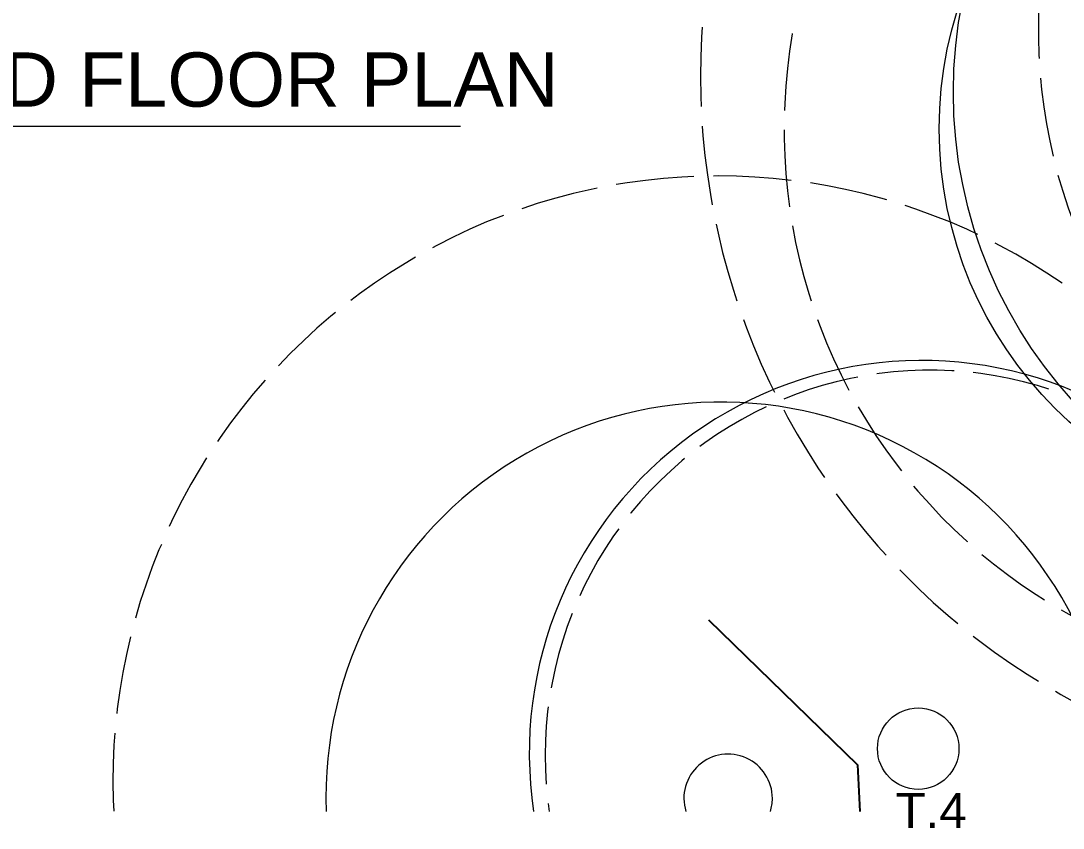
# Model space of a CAD drawing. Header units: millimetres. Extents: x -5841 to 140562, y 1006 to 102310.
# Drawn here: x 93730 to 101710, y 1542 to 7718 of the extents above; entities that cross this region are included whole.
import ezdxf

# ---------------------------------------------------------------- set-up
doc = ezdxf.new("R2010")
doc.units = ezdxf.units.MM
doc.header["$LTSCALE"] = 10
doc.layers.add('PDF18_0', color=7, linetype='Continuous')
doc.layers.add('PDF18_Text', color=7, linetype='Continuous')
doc.layers.add('PDF18_02_GENERAL_FEATURE', color=7, linetype='Continuous', true_color=0x767676)
doc.styles.add('PDF FuturaCom-Book', font='arial.ttf')

msp = doc.modelspace()

# ---------------------------------------------------------------- linework, layer by layer
at = {"layer": 'PDF18_0', "color": 6, "lineweight": 0}
for points in [[(101536.57704, 8032.31914), (101532.34381, 7987.87027), (101523.87736, 7855.58195), (101519.64414, 7722.23533), (101519.64414, 7589.94701), (101523.87736, 7457.65869), (101524.93567, 7429.08442)], [(98946.90095, 7669.32), (98941.60941, 7593.12193), (98935.25958, 7441.7841), (98933.14296, 7291.50457), (98935.25958, 7140.16673), (98938.4345, 7062.91036)], [(99636.91681, 7621.69621), (99635.8585, 7618.52129), (99614.69237, 7486.23297), (99598.81777, 7352.88635), (99586.1181, 7219.53972), (99577.65164, 7086.1931), (99575.53503, 7033.27777)], [(101536.57704, 7278.80489), (101543.98519, 7193.08206), (101560.91809, 7060.79374), (101582.08422, 6929.56373), (101607.48358, 6799.39203), (101632.88294, 6684.03662)], [(98946.90095, 6911.57252), (98952.19248, 6838.54937), (98967.00877, 6688.26984), (98986.05829, 6539.04862), (99009.34103, 6389.8274), (99023.09902, 6310.45441)], [(99573.41842, 6885.11486), (99573.41842, 6818.44155), (99577.65164, 6685.09492), (99586.1181, 6550.68999), (99598.81777, 6417.34337), (99613.63407, 6294.57981)], [(98882.34425, 6527.40725), (98789.21327, 6523.17402), (98649.51681, 6512.59096), (98510.87865, 6497.77467), (98372.2405, 6478.72515), (98288.63428, 6464.96716)], [(99627.39205, 6497.77467), (99488.75389, 6512.59096), (99349.05743, 6523.17402), (99209.36097, 6529.52386), (99069.66451, 6531.64047), (99031.56547, 6530.58217)], [(100358.68187, 6348.55344), (100314.23299, 6361.25312), (100178.76976, 6397.23554), (100042.24821, 6427.92643), (99904.66836, 6455.4424), (99775.55497, 6477.66684)], [(101669.92366, 6536.93201), (101705.90609, 6414.16845), (101747.18004, 6288.22997), (101792.68722, 6163.3498), (101842.42763, 6039.52794), (101873.11852, 5968.6214)], [(98141.52967, 6437.45119), (98096.02249, 6427.92643), (97959.50095, 6397.23554), (97825.09602, 6361.25312), (97690.69109, 6322.09578), (97565.81092, 6280.82183)], [(97425.05615, 6230.02311), (97295.94275, 6179.2244), (97166.82935, 6123.13415), (97039.83257, 6063.86899), (96914.9524, 6000.37059), (96882.1449, 5982.37938)], [(101056.10587, 6083.97681), (100971.44135, 6123.13415), (100842.32795, 6179.2244), (100712.15625, 6230.02311), (100580.92624, 6277.64691), (100500.49494, 6304.10457)], [(99052.7316, 6162.29149), (99067.54789, 6093.50157), (99102.47201, 5946.39696), (99141.62935, 5801.40896), (99185.01992, 5656.42097), (99211.47758, 5577.04798)], [(99636.91681, 6148.53351), (99661.25786, 6021.53672), (99690.89044, 5890.30671), (99724.75625, 5761.19332), (99761.79698, 5632.07992), (99780.8465, 5574.93137)], [(101701.67286, 5711.45291), (101585.25914, 5788.70929), (101466.72881, 5862.79074), (101346.08186, 5933.69728), (101223.31831, 6000.37059), (101189.4525, 6017.3035)], [(96751.97319, 5910.41454), (96671.5419, 5862.79074), (96553.01156, 5788.70929), (96436.59785, 5711.45291), (96322.30074, 5629.96331), (96255.62743, 5579.16459)], [(96138.1554, 5486.03362), (96102.17298, 5457.45934), (95995.28402, 5366.44498), (95892.62829, 5271.19739), (95792.08916, 5173.83319), (95701.0748, 5079.64391)], [(99261.21799, 5434.1766), (99284.50073, 5370.6782), (99339.53267, 5230.98174), (99398.79784, 5092.34359), (99462.29623, 4954.76374), (99500.39527, 4876.44905)], [(99828.47029, 5434.1766), (99848.57812, 5379.14466), (99898.31852, 5254.26449), (99952.29216, 5131.50093), (100009.44071, 5010.85398), (100068.70588, 4893.38196)], [(100874.07715, 5039.42826), (100856.08594, 5040.48657), (100744.96375, 5044.71979), (100633.84157, 5044.71979), (100521.66107, 5040.48657), (100410.53889, 5032.02011), (100300.47501, 5019.32044), (100283.5421, 5017.20382)], [(95599.47738, 4969.58003), (95508.46301, 4863.74937), (95420.62357, 4754.7438), (95335.95905, 4643.62161), (95254.46944, 4529.32451), (95234.36162, 4498.63362)], [(100137.4958, 4992.86277), (100080.34725, 4982.27971), (99971.34167, 4956.88035), (99864.45271, 4927.24777), (99757.56375, 4894.44026), (99652.79141, 4857.39954), (99570.2435, 4824.59203)], [(101599.01713, 4900.7901), (101514.3526, 4927.24777), (101406.40534, 4956.88035), (101297.39976, 4982.27971), (101188.39419, 5003.44584), (101078.33031, 5019.32044), (101021.18176, 5026.72858)], [(99434.78026, 4765.32687), (99346.94082, 4721.9363), (99248.51831, 4669.02097), (99152.21242, 4612.93073), (99058.02313, 4552.60725), (98967.00877, 4489.10886), (98927.85143, 4460.53458)], [(99570.2435, 4742.04412), (99599.87608, 4685.95388), (99673.95754, 4554.72387), (99751.21391, 4425.61047), (99832.70352, 4297.55538), (99883.50223, 4223.47392)], [(100140.67072, 4764.26856), (100203.11081, 4659.49621), (100276.13396, 4546.25741), (100351.27372, 4436.19353), (100430.64671, 4328.24627), (100471.92067, 4274.27263)], [(95151.81371, 4373.75345), (95103.13161, 4294.38046), (95032.22507, 4173.73351), (94965.55176, 4050.96995), (94902.05337, 3926.08978), (94866.07095, 3848.83341)], [(98811.43771, 4369.52022), (98791.32989, 4352.58732), (98707.72367, 4278.50586), (98626.23407, 4202.30779), (98547.91938, 4122.9348), (98472.77962, 4040.38689), (98400.81478, 3954.66406), (98396.58155, 3948.31422)], [(100565.05164, 4158.91722), (100597.85914, 4119.75988), (100687.8152, 4019.22076), (100778.82956, 3921.85656), (100874.07715, 3827.66728), (100972.49966, 3736.65291), (100976.73288, 3733.47799)], [(99971.34167, 4099.65206), (100006.26579, 4050.96995), (100098.33846, 3931.38132), (100193.58605, 3813.90929), (100290.95025, 3699.61219), (100354.44864, 3629.76395)], [(98306.62549, 3830.8422), (98267.46815, 3776.86856), (98206.08637, 3683.73759), (98147.87951, 3588.49), (98092.84757, 3491.1258), (98042.04886, 3392.70329), (98008.18305, 3319.68014)], [(94805.74747, 3712.31186), (94786.69796, 3669.9796), (94735.89924, 3539.8079), (94688.27545, 3408.57789), (94643.82657, 3275.23126), (94606.78584, 3149.29279)], [(101087.85507, 3636.11379), (101176.75282, 3564.14895), (101282.58347, 3481.60104), (101391.58904, 3404.34466), (101502.71123, 3329.2049), (101567.26793, 3288.98925)], [(100458.16268, 3518.64177), (100497.32002, 3478.42612), (100605.26729, 3372.59547), (100715.33117, 3268.88143), (100828.56997, 3169.40061), (100902.65143, 3106.96053)], [(101694.26471, 3212.79118), (101731.30544, 3190.56674), (101849.83577, 3126.01004), (101969.42441, 3066.74488), (102090.07136, 3009.59632), (102213.89322, 2957.7393), (102225.5346, 2953.50608)], [(97949.97619, 3184.2169), (97912.93546, 3083.67778), (97878.01135, 2978.90543), (97846.26215, 2870.95817), (97819.80449, 2763.0109), (97796.52174, 2654.00533), (97789.1136, 2614.84799)], [(94568.68681, 3005.3631), (94537.99592, 2869.89986), (94510.47995, 2732.32001), (94487.19721, 2593.68186), (94468.14769, 2455.0437), (94463.91446, 2418.00297)], [(101021.18176, 3011.71294), (101062.45571, 2979.96374), (101184.16096, 2888.94938), (101307.98283, 2802.16824), (101433.92131, 2719.62033), (101519.64414, 2666.70501)], [(101649.81584, 2588.39032), (101692.1481, 2564.04927), (101824.43642, 2491.02612), (101958.84135, 2422.2362), (102095.36289, 2357.6795), (102190.61048, 2315.34724)], [(97766.88916, 2468.80168), (97762.65593, 2433.87757), (97752.07287, 2322.75538), (97745.72303, 2211.6332), (97743.60642, 2100.51101), (97745.72303, 1988.33052), (97752.07287, 1877.20833)], [(94450.15648, 2268.78175), (94442.74833, 2176.70908), (94436.39849, 2037.01262), (94434.28188, 1896.25785), (94436.39849, 1756.56139), (94440.63172, 1671.89686)], [(97767.94747, 1730.10372), (97775.35561, 1669.78025)]]:
    msp.add_lwpolyline(points, dxfattribs=at)
at = {"layer": 'PDF18_0', "lineweight": 0}
msp.add_lwpolyline([(88033.64395, 6911.57252), (97095.92282, 6911.57252)], dxfattribs=at)
at = {"layer": 'PDF18_0', "color": 3, "lineweight": 0}
for points in [[(103596.04156, 1669.78025), (103609.79954, 1779.84413), (103620.38261, 1892.02462), (103626.73245, 2004.20511), (103628.84906, 2116.38561, 1.0776210392), (97655.76697, 1669.78025)], [(102111.23749, 1669.78025), (102113.3541, 1777.72752, 1.0178696831), (96067.24886, 1669.78025)], [(99468.64607, 1669.78025), (99474.99591, 1694.1213), (99481.34575, 1731.16203), (99483.46236, 1769.26106, 1.1610741086), (98820.96247, 1669.78025)]]:
    msp.add_lwpolyline(points, format="xyb", dxfattribs=at)
for centre, radius in [((104376.93727, 7171.69637), 3507.75695), ((103786.37861, 6892.29166), 3025.1691), ((100599.6894, 2149.82725), 311.67126)]:
    msp.add_circle(centre, radius, dxfattribs=at)
at = {"layer": 'PDF18_02_GENERAL_FEATURE', "lineweight": 25}
msp.add_lwpolyline([(98994.52474, 3134.4765), (100135.37919, 2025.37125), (100152.31209, 1669.78025)], dxfattribs=at)

# ---------------------------------------------------------------- texts
at = {"layer": 'PDF18_Text', "insert": (87991.04469, 7266.06726), "char_height": 414.9839554, "attachment_point": 4, "style": 'PDF FuturaCom-Book'}
msp.add_mtext('PROPOSED GROUND FLOOR PLAN', dxfattribs=at)
at = {"layer": 'PDF18_Text', "color": 0, "true_color": 0x136734, "insert": (100426.64819, 1676.56948), "char_height": 269.739232, "attachment_point": 4, "style": 'PDF FuturaCom-Book'}
msp.add_mtext('T.4', dxfattribs=at)

doc.saveas('drawing.dxf')
